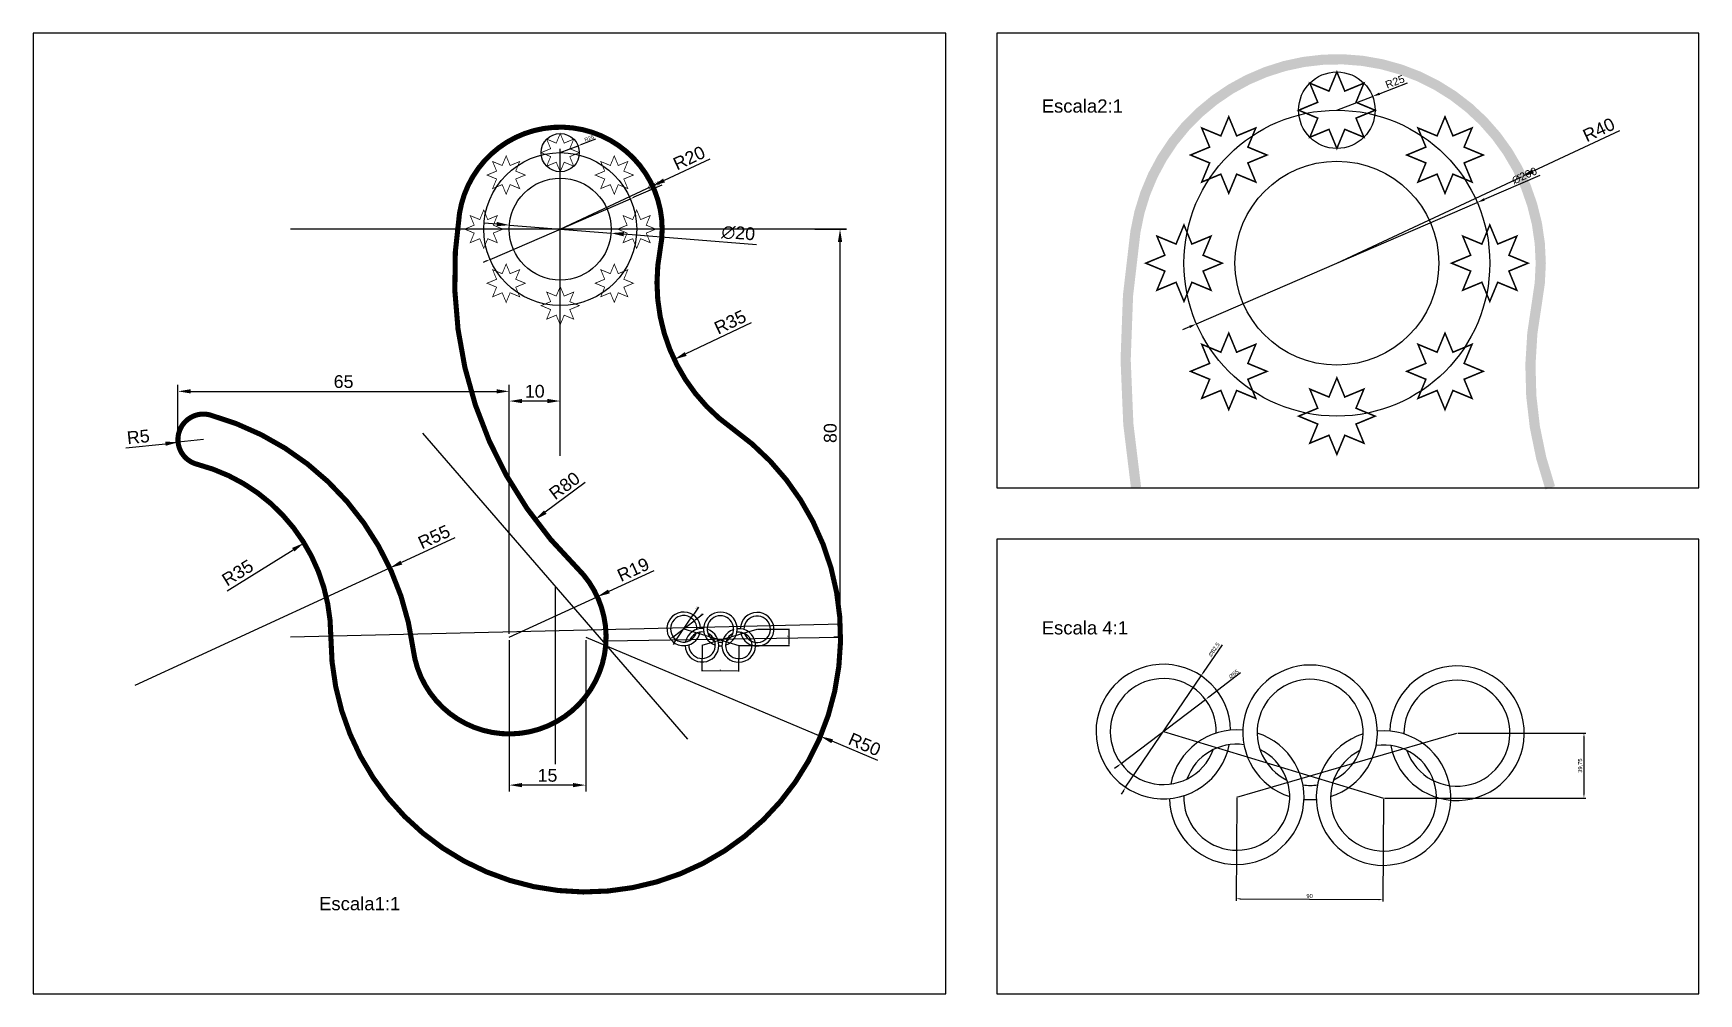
# Model space of a CAD drawing. Header units: millimetres. Extents: x -41 to 285, y 0 to 188.
import ezdxf

# ---------------------------------------------------------------- set-up
doc = ezdxf.new("R2010")
doc.units = ezdxf.units.MM
for name, color, linetype in [('acotaciones', 253, 'Continuous'), ('auxiliar', 253, 'Continuous'), ('P', 7, 'Continuous'), ('T', 7, 'Continuous')]:
    doc.layers.add(name, color=color, linetype=linetype)
doc.styles.get("Standard").update_dxf_attribs({"font": 'arial.ttf'})
doc.dimstyles.new('ISO-25', dxfattribs={"dimtxt": 2.5, "dimasz": 2.5, "dimexe": 1.25, "dimexo": 0.625, "dimtad": 1, "dimtxsty": 'Standard', "dimcen": 2.5, "dimadec": 0, "dimazin": 0, "dimtfac": 1, "dimtmove": 0, "dimatfit": 3, "dimfxl": 1, "dimarcsym": 0})

# ---------------------------------------------------------------- blocks, each defined once
blk = doc.blocks.new('*D16')
at = {"layer": 'acotaciones', "color": 0, "lineweight": -2, "transparency": 16777216}
for p, q in [((2631.287092297072, 1783.835269164246), (2628.794900756642, 1784.032706054947)), ((2633.779283837502, 1783.637832273546), (2653.716816160941, 1782.058337147941)), ((2682.287974285453, 1779.794867213023), (2656.20900770137, 1781.86090025724))]:
    blk.add_line(p, q, dxfattribs=at)
at = {"layer": 'acotaciones', "color": 0, "transparency": 16777216}
for points in [[(2631.319998445522, 1784.250634420985), (2631.254186148622, 1783.419903907508), (2633.779283837502, 1783.637832273546)], [(2656.24191384982, 1782.276265513978), (2656.17610155292, 1781.445535000502), (2653.716816160941, 1782.058337147941)]]:
    blk.add_solid(points, dxfattribs=at)
at = {"layer": 'acotaciones', "color": 0, "transparency": 16777216, "insert": (2678.684123981216, 1782.057899344347), "char_height": 2.5, "attachment_point": 5, "rotation": 355.47036286256446}
blk.add_mtext('∅20', dxfattribs=at)
blk = doc.blocks.new('*D60')
at = {"layer": 'acotaciones', "color": 0, "lineweight": -2, "transparency": 16777216}
for p, q in [((2673.115108620759, 1796.597684996422), (2664.125196153298, 1792.388625293719)), ((2643.748049999223, 1782.848084710743), (2661.861068802845, 1791.328565228944))]:
    blk.add_line(p, q, dxfattribs=at)
at = {"layer": 'acotaciones', "color": 0, "transparency": 16777216}
blk.add_solid([(2663.948519475835, 1792.765979852128), (2664.301872830761, 1792.01127073531), (2661.861068802845, 1791.328565228944)], dxfattribs=at)
at = {"layer": 'acotaciones', "color": 0, "transparency": 16777216, "insert": (2669.041624049063, 1796.790007594459), "char_height": 2.5, "attachment_point": 5, "rotation": 25.088903060012925}
blk.add_mtext('R20', dxfattribs=at)
blk = doc.blocks.new('*D61')
at = {"layer": 'acotaciones', "color": 0, "lineweight": -2, "transparency": 16777216}
blk.add_line((2648.615565011597, 1733.143681025638), (2640.817183671466, 1727.349668410736), dxfattribs=at)
at = {"layer": 'acotaciones', "color": 0, "transparency": 16777216}
blk.add_solid([(2640.568689654339, 1727.684125933544), (2641.065677688594, 1727.015210887927), (2638.810438534617, 1725.858704307971)], dxfattribs=at)
at = {"layer": 'acotaciones', "color": 0, "transparency": 16777216, "insert": (2644.585759887731, 1732.518432913898), "char_height": 2.5, "attachment_point": 5, "rotation": 36.61147447173026}
blk.add_mtext('R80', dxfattribs=at)
blk = doc.blocks.new('*D62')
at = {"layer": 'acotaciones', "color": 0, "lineweight": -2, "transparency": 16777216}
blk.add_line((2681.184195944484, 1764.449767374632), (2668.37819831287, 1758.361800787592), dxfattribs=at)
at = {"layer": 'acotaciones', "color": 0, "transparency": 16777216}
blk.add_solid([(2668.199301948807, 1758.738108111512), (2668.557094676932, 1757.985493463671), (2666.120354369345, 1757.288422603217)], dxfattribs=at)
at = {"layer": 'acotaciones', "color": 0, "transparency": 16777216, "insert": (2677.096961988997, 1764.61300499024), "char_height": 2.5, "attachment_point": 5, "rotation": 25.426397390758762}
blk.add_mtext('R35', dxfattribs=at)
blk = doc.blocks.new('*D63')
at = {"layer": 'acotaciones', "color": 0, "lineweight": -2, "transparency": 16777216}
blk.add_line((2578.385196711813, 1711.925398809567), (2591.367957879693, 1719.976735815671), dxfattribs=at)
at = {"layer": 'acotaciones', "color": 0, "transparency": 16777216}
blk.add_solid([(2591.148359788604, 1720.330837198754), (2591.587555970782, 1719.622634432588), (2593.492566178191, 1721.294324362203)], dxfattribs=at)
at = {"layer": 'acotaciones', "color": 0, "transparency": 16777216, "insert": (2580.46011874333, 1715.450569229442), "char_height": 2.5, "attachment_point": 5, "rotation": 31.805367973013336}
blk.add_mtext('R35', dxfattribs=at)
blk = doc.blocks.new('*D64')
at = {"layer": 'acotaciones', "color": 0, "lineweight": -2, "transparency": 16777216}
for p, q in [((2573.748049999221, 1741.577918172818), (2568.776913164942, 1741.041449557833)), ((2558.536235648212, 1739.936309573349), (2566.291344747802, 1740.773215250341))]:
    blk.add_line(p, q, dxfattribs=at)
at = {"layer": 'acotaciones', "color": 0, "transparency": 16777216}
blk.add_solid([(2566.246639029886, 1741.187476653198), (2566.336050465717, 1740.358953847484), (2568.776913164942, 1741.041449557833)], dxfattribs=at)
at = {"layer": 'acotaciones', "color": 0, "transparency": 16777216, "insert": (2560.967543131366, 1742.10601502608), "char_height": 2.5, "attachment_point": 5, "rotation": 6.159333921726817}
blk.add_mtext('R5', dxfattribs=at)
blk = doc.blocks.new('*D65')
at = {"layer": 'acotaciones', "color": 0, "lineweight": -2, "transparency": 16777216}
for p, q in [((2623.081272047556, 1722.278396748278), (2612.585540980973, 1717.447388137715)), ((2560.352957324745, 1693.405607742007), (2610.314559082876, 1716.402093337901))]:
    blk.add_line(p, q, dxfattribs=at)
at = {"layer": 'acotaciones', "color": 0, "transparency": 16777216}
blk.add_solid([(2612.411325181004, 1717.825885120731), (2612.759756780942, 1717.068891154698), (2610.314559082876, 1716.402093337901)], dxfattribs=at)
at = {"layer": 'acotaciones', "color": 0, "transparency": 16777216, "insert": (2618.998872403627, 1722.486888128414), "char_height": 2.5, "attachment_point": 5, "rotation": 24.715820812070774}
blk.add_mtext('R55', dxfattribs=at)
blk = doc.blocks.new('*D66')
at = {"layer": 'acotaciones', "color": 0, "lineweight": -2, "transparency": 16777216}
for p, q in [((2648.748049999219, 1702.848084710742), (2694.80302060504, 1683.381711589459)), ((2706.054444699498, 1678.62599430884), (2697.105769135331, 1682.408392933395))]:
    blk.add_line(p, q, dxfattribs=at)
at = {"layer": 'acotaciones', "color": 0, "transparency": 16777216}
blk.add_solid([(2697.267988911342, 1682.79218435511), (2696.943549359321, 1682.02460151168), (2694.80302060504, 1683.381711589459)], dxfattribs=at)
at = {"layer": 'acotaciones', "color": 0, "transparency": 16777216, "insert": (2703.471761060808, 1681.781942622741), "char_height": 2.5, "attachment_point": 5, "rotation": 337.0873413764517}
blk.add_mtext('R50', dxfattribs=at)
blk = doc.blocks.new('*D67')
at = {"layer": 'acotaciones', "color": 0, "lineweight": -2, "transparency": 16777216}
for p, q in [((2662.14634221354, 1715.839555874444), (2653.299304814007, 1711.79226914351)), ((2633.748049999222, 1702.848084710744), (2651.025903091358, 1710.752247697839))]:
    blk.add_line(p, q, dxfattribs=at)
at = {"layer": 'acotaciones', "color": 0, "transparency": 16777216}
blk.add_solid([(2653.125967906396, 1712.171169430618), (2653.472641721619, 1711.413368856402), (2651.025903091358, 1710.752247697839)], dxfattribs=at)
at = {"layer": 'acotaciones', "color": 0, "transparency": 16777216, "insert": (2658.06851215687, 1716.065011172299), "char_height": 2.5, "attachment_point": 5, "rotation": 24.582847530823564}
blk.add_mtext('R19', dxfattribs=at)
blk = doc.blocks.new('*D54')
at = {"layer": 'acotaciones', "color": 0, "lineweight": -2, "transparency": 16777216}
for p, q in [((2693.67132385683, 1782.848084710744), (2699.897956160716, 1782.848084710744)), ((2698.647956160716, 1705.348084710744), (2698.647956160716, 1780.348084710744)), ((2698.123049999223, 1702.848084710744), (2697.397956160716, 1702.848084710744))]:
    blk.add_line(p, q, dxfattribs=at)
at = {"layer": 'acotaciones', "color": 0, "transparency": 16777216}
for points in [[(2698.231289494049, 1780.348084710744), (2699.064622827382, 1780.348084710744), (2698.647956160716, 1782.848084710744)], [(2698.231289494049, 1705.348084710744), (2699.064622827382, 1705.348084710744), (2698.647956160716, 1702.848084710744)]]:
    blk.add_solid(points, dxfattribs=at)
at = {"layer": 'acotaciones', "color": 0, "transparency": 16777216, "insert": (2696.746523691411, 1742.848084710742), "char_height": 2.5, "attachment_point": 5, "rotation": 90}
blk.add_mtext('80', dxfattribs=at)
blk = doc.blocks.new('*D68')
at = {"layer": 'acotaciones', "color": 0, "lineweight": -2, "transparency": 16777216}
for p, q in [((2633.748049999222, 1702.223084710744), (2633.748049999222, 1672.557417632366)), ((2648.74804999922, 1702.223084710742), (2648.74804999922, 1672.557417632366)), ((2646.24804999922, 1673.807417632366), (2636.248049999222, 1673.807417632366))]:
    blk.add_line(p, q, dxfattribs=at)
at = {"layer": 'acotaciones', "color": 0, "transparency": 16777216}
for points in [[(2636.248049999222, 1674.224084299033), (2636.248049999222, 1673.390750965699), (2633.748049999222, 1673.807417632366)], [(2646.24804999922, 1674.224084299033), (2646.24804999922, 1673.390750965699), (2648.74804999922, 1673.807417632366)]]:
    blk.add_solid(points, dxfattribs=at)
at = {"layer": 'acotaciones', "color": 0, "transparency": 16777216, "insert": (2641.248049999221, 1675.70885010167), "char_height": 2.5, "attachment_point": 5}
blk.add_mtext('15', dxfattribs=at)
blk = doc.blocks.new('*D4')
at = {"layer": 'acotaciones', "color": 0, "lineweight": -2, "transparency": 16777216}
for p, q in [((2633.748049999222, 1703.473084710744), (2633.748049999222, 1750.382790857205)), ((2641.248049999222, 1749.132790857205), (2636.248049999222, 1749.132790857205)), ((2643.748049999222, 1747.185374647455), (2643.748049999222, 1750.382790857205))]:
    blk.add_line(p, q, dxfattribs=at)
at = {"layer": 'acotaciones', "color": 0, "transparency": 16777216}
for points in [[(2636.248049999222, 1749.549457523872), (2636.248049999222, 1748.716124190538), (2633.748049999222, 1749.132790857205)], [(2641.248049999222, 1749.549457523872), (2641.248049999222, 1748.716124190538), (2643.748049999222, 1749.132790857205)]]:
    blk.add_solid(points, dxfattribs=at)
at = {"layer": 'acotaciones', "color": 0, "transparency": 16777216, "insert": (2638.748049999222, 1751.034223326509), "char_height": 2.5, "attachment_point": 5}
blk.add_mtext('10', dxfattribs=at)
blk = doc.blocks.new('*D69')
at = {"layer": 'acotaciones', "color": 0, "lineweight": -2, "transparency": 16777216}
for p, q in [((2568.748049999222, 1742.202918172817), (2568.748049999222, 1752.284223326509)), ((2633.748049999222, 1745.470428359721), (2633.748049999222, 1752.284223326509)), ((2571.248049999222, 1751.034223326509), (2631.248049999222, 1751.034223326509))]:
    blk.add_line(p, q, dxfattribs=at)
at = {"layer": 'acotaciones', "color": 0, "transparency": 16777216}
for points in [[(2571.248049999222, 1751.450889993176), (2571.248049999222, 1750.617556659842), (2568.748049999222, 1751.034223326509)], [(2631.248049999222, 1751.450889993176), (2631.248049999222, 1750.617556659842), (2633.748049999222, 1751.034223326509)]]:
    blk.add_solid(points, dxfattribs=at)
at = {"layer": 'acotaciones', "color": 0, "transparency": 16777216, "insert": (2601.248049999222, 1752.935655795813), "char_height": 2.5, "attachment_point": 5}
blk.add_mtext('65', dxfattribs=at)
blk = doc.blocks.new('*D17')
at = {"color": 0, "lineweight": -2, "transparency": 16777216}
for p, q in [((3336.194123166561, 1787.246519470546), (3299.777236735471, 1771.511054998804)), ((3111.59324920412, 1690.198160346111), (3295.187383381047, 1769.527813665812)), ((3107.003395849697, 1688.214919013119), (3102.413542495274, 1686.231677680126))]:
    blk.add_line(p, q, dxfattribs=at)
at = {"color": 0, "transparency": 16777216}
for points in [[(3299.446696513305, 1772.276030557875), (3300.107776957636, 1770.746079439734), (3295.187383381047, 1769.527813665812)], [(3106.672855627532, 1688.979894572189), (3107.333936071862, 1687.449943454048), (3111.59324920412, 1690.198160346111)]]:
    blk.add_solid(points, dxfattribs=at)
at = {"color": 0, "transparency": 16777216, "insert": (3326.087639374408, 1787.038432158183), "char_height": 5, "attachment_point": 5, "rotation": 23.368811948096404}
blk.add_mtext('∅200', dxfattribs=at)
blk = doc.blocks.new('*D18')
at = {"color": 0, "lineweight": -2, "transparency": 16777216}
for p, q in [((3249.321036055806, 1847.595824774935), (3231.376947424936, 1840.668007962056)), ((3203.390316292583, 1829.862987005961), (3226.712508902877, 1838.86717113604))]:
    blk.add_line(p, q, dxfattribs=at)
at = {"color": 0, "transparency": 16777216}
blk.add_solid([(3231.076807953933, 1841.445414382399), (3231.677086895939, 1839.890601541712), (3226.712508902877, 1838.86717113604)], dxfattribs=at)
at = {"color": 0, "transparency": 16777216, "insert": (3241.356564076888, 1848.463369761218), "char_height": 5, "attachment_point": 5, "rotation": 21.110474847263642}
blk.add_mtext('R25', dxfattribs=at)
blk = doc.blocks.new('*D21')
at = {"layer": 'acotaciones', "color": 0, "lineweight": -2, "transparency": 16777216}
for p, q in [((2598.678495299198, 6274.617351937395), (2579.180225784829, 6259.830231556216)), ((2525.397362702768, 6219.042321108431), (2577.188267892901, 6258.319568206298)), ((2523.40540481084, 6217.531657758514), (2521.413446918912, 6216.020994408595))]:
    blk.add_line(p, q, dxfattribs=at)
at = {"layer": 'acotaciones', "color": 0, "transparency": 16777216}
for points in [[(2578.928448559842, 6260.162224538204), (2579.432003009815, 6259.498238574228), (2577.188267892901, 6258.319568206298)], [(2523.153627585853, 6217.863650740502), (2523.657182035826, 6217.199664776526), (2525.397362702768, 6219.042321108431)]]:
    blk.add_solid(points, dxfattribs=at)
at = {"layer": 'acotaciones', "color": 0, "transparency": 16777216, "insert": (2594.471484812404, 6273.900971322066), "char_height": 2.5, "attachment_point": 5, "rotation": 37.17599480877258}
blk.add_mtext('∅65', dxfattribs=at)
blk = doc.blocks.new('*D22')
at = {"layer": 'acotaciones', "color": 0, "lineweight": -2, "transparency": 16777216}
for p, q in [((2587.276143137277, 6291.906824149848), (2575.795877834737, 6274.92542597953)), ((2528.18992776304, 6204.507576553612), (2574.395702832629, 6272.85431276112)), ((2526.789752760931, 6202.436463335202), (2525.389577758822, 6200.365350116794))]:
    blk.add_line(p, q, dxfattribs=at)
at = {"layer": 'acotaciones', "color": 0, "transparency": 16777216}
for points in [[(2575.450692298336, 6275.158788479881), (2576.141063371138, 6274.692063479179), (2574.395702832629, 6272.85431276112)], [(2526.444567224529, 6202.669825835554), (2527.134938297332, 6202.203100834851), (2528.18992776304, 6204.507576553612)]]:
    blk.add_solid(points, dxfattribs=at)
at = {"layer": 'acotaciones', "color": 0, "transparency": 16777216, "insert": (2582.544316175347, 6288.77909975585), "char_height": 2.5, "attachment_point": 5, "rotation": 55.93936109482048}
blk.add_mtext('∅82,5', dxfattribs=at)
blk = doc.blocks.new('*D23')
at = {"layer": 'acotaciones', "color": 0, "lineweight": -2, "transparency": 16777216}
for p, q in [((2596.288711139954, 6197.809174983117), (2595.94400923098, 6134.953955940197)), ((2686.287357798432, 6197.315616838214), (2685.942655889458, 6134.460397795294)), ((2598.450826612394, 6136.190227195318), (2683.449548456513, 6135.724088947353))]:
    blk.add_line(p, q, dxfattribs=at)
at = {"layer": 'acotaciones', "color": 0, "transparency": 16777216}
for points in [[(2598.453111603806, 6136.606887596515), (2598.448541620982, 6135.773566794121), (2595.950864205214, 6136.203937143788)], [(2683.451833447924, 6136.14074934855), (2683.447263465101, 6135.307428546156), (2685.949510863692, 6135.710378998884)]]:
    blk.add_solid(points, dxfattribs=at)
at = {"layer": 'acotaciones', "color": 0, "transparency": 16777216, "insert": (2640.960614950923, 6137.858561948557), "char_height": 2.5, "attachment_point": 5, "rotation": 359.68578955119887}
blk.add_mtext('90', dxfattribs=at)
blk = doc.blocks.new('*D24')
at = {"layer": 'acotaciones', "color": 0, "lineweight": -2, "transparency": 16777216}
for p, q in [((2731.91510861479, 6237.693828367561), (2810.414466278928, 6237.693828367561)), ((2809.164466278928, 6235.193828367561), (2809.164466278928, 6200.440607440013)), ((2686.915785285551, 6197.940607440013), (2810.414466278928, 6197.940607440013))]:
    blk.add_line(p, q, dxfattribs=at)
at = {"layer": 'acotaciones', "color": 0, "transparency": 16777216}
for points in [[(2808.747799612261, 6235.193828367561), (2809.581132945594, 6235.193828367561), (2809.164466278928, 6237.693828367561)], [(2808.747799612261, 6200.440607440013), (2809.581132945594, 6200.440607440013), (2809.164466278928, 6197.940607440013)]]:
    blk.add_solid(points, dxfattribs=at)
at = {"layer": 'acotaciones', "color": 0, "transparency": 16777216, "insert": (2807.037078830089, 6217.817217903785), "char_height": 2.5, "attachment_point": 5, "rotation": 90}
blk.add_mtext('39,75', dxfattribs=at)
blk = doc.blocks.new('*D56')
at = {"layer": 'acotaciones', "color": 0, "lineweight": -2, "transparency": 16777216}
for p, q in [((269.8925884629901, 169.2370866998363), (252.9158676986814, 161.288618735134)), ((214.425702740983, 143.2675976339584), (250.6517403482285, 160.2285586703589))]:
    blk.add_line(p, q, dxfattribs=at)
at = {"layer": 'acotaciones', "color": 0, "transparency": 16777216}
blk.add_solid([(252.7391910212189, 161.6659732935428), (253.0925443761439, 160.9112641767251), (250.6517403482285, 160.2285586703589)], dxfattribs=at)
at = {"layer": 'acotaciones', "color": 0, "transparency": 16777216, "insert": (265.8191038912934, 169.429409297874), "char_height": 2.5, "attachment_point": 5, "rotation": 25.088903060012925}
blk.add_mtext('R40', dxfattribs=at)
blk = doc.blocks.new('gancho')
at = {"const_width": 1}
blk.add_lwpolyline([(2614.903364042262, 1700.4236649485, 0.3015824602177424), (2575.087559266669, 1746.395149215898, 1.009310388781637), (2572.498049999222, 1736.736688990058, -0.341998713119646), (2598.748049999222, 1702.848084710743, 1.644906130845505), (2677.561061516552, 1743.711397930576, -0.2955124297167768), (2663.377911664481, 1779.018132883004, 1.018888521078695), (2623.988639027697, 1785.94092774885, 0.2423258295568873), (2647.043872477777, 1716.420892254459, -1.405313266580176)], format="xyb", close=True, dxfattribs=at)
blk.add_circle((2643.748049999222, 1782.848084710743), 10)
at = {"layer": 'auxiliar'}
for p, q in [((2643.748049999222, 1738.414387835347), (2643.748049999221, 1798.583999036387)), ((2699.897956160716, 1782.848084710744), (2590.81643248605, 1782.848084710743)), ((2699.064622827381, 1705.348084710744), (2590.81643248605, 1702.848084710743))]:
    blk.add_line(p, q, dxfattribs=at)
at = {"layer": 'acotaciones'}
for center, mpoint, picture, middle in [((2643.748049999223, 1782.848084710743), (2661.861068802845, 1791.328565228944), '*D60', (2669.847877099693, 1795.067973490943)), ((2703.0262829138, 1773.569555596422), (2638.810438534617, 1725.858704307971), '*D61', (2645.719746909956, 1730.992156769569)), ((2697.730169578683, 1772.315717184459), (2666.120354369345, 1757.288422603217), '*D62', (2677.913710532428, 1762.894979806747)), ((2560.352957324745, 1693.405607742007), (2610.314559082876, 1716.402093337901), '*D65', (2619.791756317264, 1720.764287943774)), ((2563.748049999221, 1702.848084710742), (2593.492566178191, 1721.294324362203), '*D63', (2581.462690382932, 1713.833924920455))]:
    dim = blk.add_radius_dim(center=center, mpoint=mpoint, dimstyle='ISO-25', dxfattribs=at)
    dim.commit()
    dim.dimension.update_dxf_attribs({"geometry": picture, "text_midpoint": middle, "dimtype": 164})
dim = blk.add_diameter_dim_2p(p1=(2633.779283837503, 1783.637832273545), p2=(2653.716816160941, 1782.05833714794), dimstyle='ISO-25', dxfattribs=at)
dim.commit()
dim.dimension.update_dxf_attribs({"geometry": '*D16', "text_midpoint": (2678.52843704694, 1780.092706015058), "dimtype": 131})
dim = blk.add_linear_dim(base=(2698.647956160716, 1782.848084710744), p1=(2698.748049999222, 1702.848084710743), p2=(2693.04632385683, 1782.848084710743), angle=90, dimstyle='ISO-25', dxfattribs=at)
dim.commit()
dim.dimension.update_dxf_attribs({"geometry": '*D54', "text_midpoint": (2696.746523691411, 1742.848084710742)})
for base, p1, p2, picture, middle in [((2633.748049999222, 1751.034223326509), (2568.748049999222, 1741.577918172817), (2633.748049999222, 1744.845428359721), '*D69', (2601.248049999222, 1752.935655795813)), ((2633.748049999222, 1749.132790857205), (2643.748049999222, 1746.560374647455), (2633.748049999222, 1702.848084710744), '*D4', (2638.748049999222, 1751.034223326509)), ((2633.748049999222, 1673.807417632366), (2648.74804999922, 1702.848084710742), (2633.748049999222, 1702.848084710744), '*D68', (2641.248049999221, 1675.70885010167))]:
    dim = blk.add_linear_dim(base=base, p1=p1, p2=p2, dimstyle='ISO-25', dxfattribs=at)
    dim.commit()
    dim.dimension.update_dxf_attribs({"geometry": picture, "text_midpoint": middle})
for center, mpoint, picture, middle in [((2573.748049999221, 1741.577918172818), (2568.776913164942, 1741.041449557833), '*D64', (2560.967543131366, 1742.10601502608)), ((2633.748049999222, 1702.848084710744), (2651.025903091358, 1710.752247697839), '*D67', (2658.06851215687, 1716.065011172299)), ((2648.748049999219, 1702.848084710742), (2694.80302060504, 1683.381711589459), '*D66', (2702.73148118256, 1680.030534293086))]:
    dim = blk.add_radius_dim(center=center, mpoint=mpoint, dimstyle='ISO-25', dxfattribs=at)
    dim.commit()
    dim.dimension.update_dxf_attribs({"geometry": picture, "text_midpoint": middle})
blk = doc.blocks.new('estrellas')
at = {"const_width": 1}
for points in [[(3203.390316292584, 1854.862987005961), (3198.21264676292, 1842.362987005961), (3185.71264676292, 1847.540656535625), (3190.890316292584, 1835.040656535625), (3178.390316292584, 1829.862987005961), (3190.890316292584, 1824.685317476298), (3185.71264676292, 1812.185317476298), (3198.21264676292, 1817.362987005961), (3203.390316292584, 1804.862987005961), (3208.567985822247, 1817.362987005961), (3221.067985822247, 1812.185317476298), (3215.890316292583, 1824.685317476298), (3228.390316292584, 1829.862987005961), (3215.890316292584, 1835.040656535625), (3221.067985822247, 1847.540656535625), (3208.567985822247, 1842.362987005961), (3203.390316292584, 1854.862987005961)], [(3115.001968644265, 1818.25133465428), (3120.179638173929, 1805.75133465428), (3107.679638173929, 1800.573665124616), (3120.179638173929, 1795.395995594953), (3115.001968644265, 1782.895995594952), (3127.501968644265, 1788.073665124616), (3132.679638173928, 1775.573665124616), (3137.857307703593, 1788.073665124616), (3150.357307703592, 1782.895995594952), (3145.179638173929, 1795.395995594952), (3157.679638173928, 1800.573665124616), (3145.179638173929, 1805.751334654279), (3150.357307703593, 1818.25133465428), (3137.857307703592, 1813.073665124616), (3132.679638173928, 1825.573665124616), (3127.501968644265, 1813.073665124616), (3115.001968644265, 1818.25133465428)], [(3291.778663940902, 1818.25133465428), (3279.278663940902, 1813.073665124616), (3274.100994411238, 1825.573665124616), (3268.923324881575, 1813.073665124616), (3256.423324881574, 1818.25133465428), (3261.600994411238, 1805.75133465428), (3249.100994411238, 1800.573665124617), (3261.600994411238, 1795.395995594952), (3256.423324881574, 1782.895995594953), (3268.923324881574, 1788.073665124616), (3274.100994411238, 1775.573665124617), (3279.278663940901, 1788.073665124616), (3291.778663940901, 1782.895995594952), (3286.600994411238, 1795.395995594952), (3299.100994411238, 1800.573665124616), (3286.600994411238, 1805.75133465428), (3291.778663940902, 1818.25133465428)], [(3078.390316292584, 1729.862987005961), (3090.890316292584, 1724.685317476298), (3085.71264676292, 1712.185317476298), (3098.21264676292, 1717.362987005962), (3103.390316292584, 1704.862987005961), (3108.567985822247, 1717.362987005961), (3121.067985822247, 1712.185317476297), (3115.890316292584, 1724.685317476298), (3128.390316292584, 1729.862987005961), (3115.890316292584, 1735.040656535625), (3121.067985822247, 1747.540656535624), (3108.567985822247, 1742.362987005961), (3103.390316292584, 1754.862987005961), (3098.21264676292, 1742.362987005961), (3085.71264676292, 1747.540656535625), (3090.890316292584, 1735.040656535625), (3078.390316292584, 1729.862987005961)], [(3328.390316292584, 1729.862987005961), (3315.890316292584, 1735.040656535625), (3321.067985822247, 1747.540656535624), (3308.567985822247, 1742.362987005961), (3303.390316292584, 1754.862987005961), (3298.21264676292, 1742.362987005961), (3285.71264676292, 1747.540656535625), (3290.890316292584, 1735.040656535625), (3278.390316292584, 1729.862987005961), (3290.890316292584, 1724.685317476298), (3285.71264676292, 1712.185317476298), (3298.21264676292, 1717.362987005962), (3303.390316292584, 1704.862987005961), (3308.567985822247, 1717.362987005961), (3321.067985822247, 1712.185317476298), (3315.890316292584, 1724.685317476298), (3328.390316292584, 1729.862987005961)], [(3115.001968644266, 1641.474639357643), (3127.501968644265, 1646.652308887307), (3132.679638173929, 1634.152308887307), (3137.857307703592, 1646.652308887307), (3150.357307703593, 1641.474639357643), (3145.179638173929, 1653.974639357643), (3157.67963817393, 1659.152308887306), (3145.179638173929, 1664.32997841697), (3150.357307703593, 1676.82997841697), (3137.857307703593, 1671.652308887307), (3132.67963817393, 1684.152308887306), (3127.501968644266, 1671.652308887306), (3115.001968644266, 1676.82997841697), (3120.17963817393, 1664.32997841697), (3107.67963817393, 1659.152308887306), (3120.179638173929, 1653.974639357643), (3115.001968644266, 1641.474639357643)], [(3291.778663940901, 1641.474639357643), (3286.600994411238, 1653.974639357642), (3299.100994411237, 1659.152308887306), (3286.600994411238, 1664.32997841697), (3291.778663940902, 1676.82997841697), (3279.278663940901, 1671.652308887306), (3274.100994411238, 1684.152308887306), (3268.923324881574, 1671.652308887306), (3256.423324881574, 1676.82997841697), (3261.600994411238, 1664.32997841697), (3249.100994411238, 1659.152308887307), (3261.600994411238, 1653.974639357643), (3256.423324881574, 1641.474639357643), (3268.923324881574, 1646.652308887306), (3274.100994411238, 1634.152308887306), (3279.278663940902, 1646.652308887307), (3291.778663940901, 1641.474639357643)], [(3203.390316292584, 1604.862987005961), (3208.567985822247, 1617.362987005961), (3221.067985822247, 1612.185317476298), (3215.890316292583, 1624.685317476298), (3228.390316292584, 1629.862987005961), (3215.890316292584, 1635.040656535625), (3221.067985822247, 1647.540656535625), (3208.567985822247, 1642.362987005961), (3203.390316292584, 1654.862987005961), (3198.21264676292, 1642.362987005961), (3185.71264676292, 1647.540656535625), (3190.890316292584, 1635.040656535625), (3178.390316292584, 1629.862987005962), (3190.890316292584, 1624.685317476298), (3185.71264676292, 1612.185317476298), (3198.21264676292, 1617.362987005961), (3203.390316292584, 1604.862987005961)]]:
    blk.add_lwpolyline(points, dxfattribs=at)
for centre, radius in [((3203.390316292584, 1829.862987005961), 25.00000000000001), ((3203.390316292584, 1729.862987005961), 100)]:
    blk.add_circle(centre, radius)
dim = blk.add_radius_dim(center=(3203.390316292584, 1829.862987005961), mpoint=(3226.712508902878, 1838.86717113604), dimstyle='ISO-25')
dim.commit()
dim.dimension.update_dxf_attribs({"geometry": '*D18', "text_midpoint": (3241.356564076888, 1848.463369761218)})
dim = blk.add_diameter_dim_2p(p1=(3111.593249204121, 1690.198160346111), p2=(3295.187383381048, 1769.527813665812), dimstyle='ISO-25')
dim.commit()
dim.dimension.update_dxf_attribs({"geometry": '*D17', "text_midpoint": (3327.601923948819, 1783.533894400834), "dimtype": 131})
blk = doc.blocks.new('Dibujoestrellas')
at = {"xscale": 0.2, "yscale": 0.2, "zscale": 0.2}
blk.add_blockref('estrellas', (2697.237482745837, 1327.318678893451), dxfattribs=at)
blk = doc.blocks.new('aros')
for centre, radius, start, end in [((2551.292815297833, 6238.680944657364), 41.25, 1.155311614132379, 348.7234206285954), ((2551.292815297833, 6238.680944657364), 32.5, 358.3418389665858, 339.943173531166), ((2641.291461956311, 6238.187386512461), 41.25, 287.6585517346359, 252.356874021163), ((2641.291461956311, 6238.187386512461), 32.5, 296.4387988320649, 243.9772399746936), ((2731.290108614789, 6237.693828367557), 41.25, 190.5590550567305, 178.1605422612747), ((2731.290108614789, 6237.693828367557), 32.5, 198.9386891031994, 180.7819003569105), ((2596.292138627072, 6198.434165584913), 41.25, 84.75538681661739, 168.7234206285954), ((2686.29078528555, 6197.940607440009), 41.25, 107.6585517346359, 95.22666074909938), ((2596.292138627072, 6198.434165584913), 41.25, 181.1553116141324, 72.35687402116307), ((2596.292138627072, 6198.434165584913), 32.5, 82.13402872098163, 159.943173531166), ((2686.29078528555, 6197.940607440009), 32.5, 116.4387988320649, 98.04013339664456), ((2596.292138627072, 6198.434165584913), 32.5, 178.3418389665859, 63.97723997469365), ((2641.291461956311, 6238.187386512461), 32.5, 262.1340287209816, 278.0401333966446), ((2641.291461956311, 6238.187386512461), 41.25, 264.7553868166174, 275.2266607490994)]:
    blk.add_arc(centre, radius, start, end)
at = {"layer": 'acotaciones'}
for p, q in [((2551.292815297833, 6238.680944657364), (2686.29078528555, 6197.940607440009)), ((2596.292138627072, 6198.434165584913), (2731.290108614789, 6237.693828367557))]:
    blk.add_line(p, q, dxfattribs=at)
for p1, p2, picture, middle, set_off in [((2528.189927763038, 6204.50757655361), (2574.395702832627, 6272.854312761118), '*D22', (2584.340646637288, 6287.564691491742), (-1.364242052659392e-12, -1.818989403545856e-12)), ((2525.397362702766, 6219.04232110843), (2577.188267892899, 6258.319568206297), '*D21', (2595.662703661314, 6272.330232356805), (-1.818989403545856e-12, -9.094947017729282e-13))]:
    dim = blk.add_diameter_dim_2p(p1=p1, p2=p2, dimstyle='ISO-25', dxfattribs=at)
    dim.commit()
    dim.dimension.update_dxf_attribs({"geometry": picture, "text_midpoint": middle, "dimtype": 131, "insert": set_off})
dim = blk.add_linear_dim(base=(2809.164466278928, 6197.940607440013), p1=(2731.290108614789, 6237.693828367557), p2=(2686.29078528555, 6197.940607440009), angle=90, dimstyle='ISO-25', dxfattribs=at)
dim.commit()
dim.dimension.update_dxf_attribs({"geometry": '*D24', "text_midpoint": (2807.037078830089, 6217.817217903785)})
dim = blk.add_aligned_dim(p1=(2596.292138627072, 6198.434165584913), p2=(2686.29078528555, 6197.940607440009), distance=-62.231164219108535, dimstyle='ISO-25', dxfattribs=at)
dim.commit()
dim.dimension.update_dxf_attribs({"geometry": '*D23', "text_midpoint": (2640.960614950923, 6137.858561948557)})
blk = doc.blocks.new('ejer3')
blk.add_line((2606.178697010813, 1675.307981646441), (2652.192703653762, 1676.037403503812))
blk.add_circle((2597.192703653761, 1756.037403503812), 15)
at = {"layer": 'auxiliar'}
for p, q in [((2570.192763001572, 1716.037403503812), (2622.192703653761, 1656.037403503812)), ((2596.216346243891, 1685.920858778573), (2596.216346243891, 1651.105055549966))]:
    blk.add_line(p, q, dxfattribs=at)
blk.add_blockref('gancho', (-46.55534634545984, -26.81068120693044))
for name, p, xscale, yscale, zscale in [('Dibujoestrellas', (93.75604415058524, 501.0689462828742), 0.7499999999999735, 0.7499999999999735, 0.7499999999999735), ('aros', (2417.323263336464, 1178.555500810467), 0.08, 0.08, 0.08)]:
    blk.add_blockref(name, p, dxfattribs=dict(xscale=xscale, yscale=yscale, zscale=zscale))
blk = doc.blocks.new('h')
at = {"xscale": 0.08, "yscale": 0.08, "zscale": 0.08}
blk.add_blockref('aros', (209.6689045447242, -385.7168311523524), dxfattribs=at)
blk = doc.blocks.new('a')
blk.add_line((175.0288102683926, 99.20099998959569), (256.2770511953817, 99.20099998959569))
at = {"const_width": 2}
blk.add_lwpolyline([(256.2770511953816, 99.20099998959567, -0.1326465019905717), (253.685426071499, 135.6076939784786, 1.018888521078695), (174.9068807979311, 149.4532837101721, 0.07900958306384634), (175.0288102683925, 99.20099998959572)], format="xyb", dxfattribs=at)
for centre, radius in [((214.4257027409794, 143.2675976339571), 30), ((214.4257027409813, 143.2675976339575), 20)]:
    blk.add_circle(centre, radius)
at = {"xscale": 1.499999999999947, "yscale": 1.499999999999947, "zscale": 1.499999999999947}
blk.add_blockref('Dibujoestrellas', (-4792.447616265372, -2366.66931680792), dxfattribs=at)

msp = doc.modelspace()

# ---------------------------------------------------------------- linework, layer by layer
at = {"layer": 'P'}
for points in [[(137.7033233332775, 188.3479999895957), (-41.32525220392779, 188.3479999895957)], [(-41.32525220392779, 188.3479999895957), (-41.32525220392779, -1.040431030219224e-08)], [(137.7033233332775, -1.040431385490592e-08), (137.7033233332775, 188.3479999895957)], [(285.4113233332774, 188.3479999895957), (147.7403233332775, 188.3479999895957)], [(147.7403233332775, 188.3479999895957), (147.7403233332775, 99.20099998959569)], [(285.4113233332774, 99.20099998959569), (285.4113233332774, 188.3479999895957)], [(147.7403233332775, 99.20099998959569), (285.4113233332774, 99.20099998959569)], [(285.4113233332774, 89.16499998959569), (147.7403233332775, 89.16499998959569)], [(147.7403233332775, 89.16499998959569), (147.7403233332775, -1.040431385490592e-08)], [(285.4113233332774, -1.040431385490592e-08), (285.4113233332774, 89.16499998959569)], [(-41.32525220392779, -1.040431030219224e-08), (137.7033233332775, -1.040431385490592e-08)], [(147.7403233332775, -1.040431385490592e-08), (285.4113233332774, -1.040431385490592e-08)]]:
    msp.add_lwpolyline(points, dxfattribs=at)

# ---------------------------------------------------------------- block references
for name, p in [('a', (0, 0)), ('ejer3', (-2535.14211305791, -1606.092991528538))]:
    msp.add_blockref(name, p)
at = {"xscale": 4, "yscale": 4, "zscale": 4}
msp.add_blockref('h', (-1474.709388170238, -402.1014961638322), dxfattribs=at)

# ---------------------------------------------------------------- texts
at = {"layer": 'T', "char_height": 2.6, "attachment_point": 7}
for s, insert in [('{\\fArial|b0|i0|c0|p18;Escala2:1}', (156.5091490686009, 172.7566671949326)), ('{\\fArial|b0|i0|c0|p18;Escala 4:1}', (156.5091490686009, 70.41908643772368)), ('{\\fArial|b0|i0|c0|p18;Escala1:1}', (14.73422530470996, 16.32181167939098))]:
    msp.add_mtext(s, dxfattribs=dict(at, insert=insert))

# ---------------------------------------------------------------- dimensions: what is measured, and where the dimension line sits
at = {"layer": 'acotaciones'}
dim = msp.add_radius_dim(center=(214.425702740983, 143.2675976339584), mpoint=(250.6517403482285, 160.2285586703589), dimstyle='ISO-25', dxfattribs=at)
dim.commit()
dim.dimension.update_dxf_attribs({"geometry": '*D56', "text_midpoint": (266.6253569419238, 167.7073751943576), "dimtype": 164})

doc.saveas('drawing.dxf')
